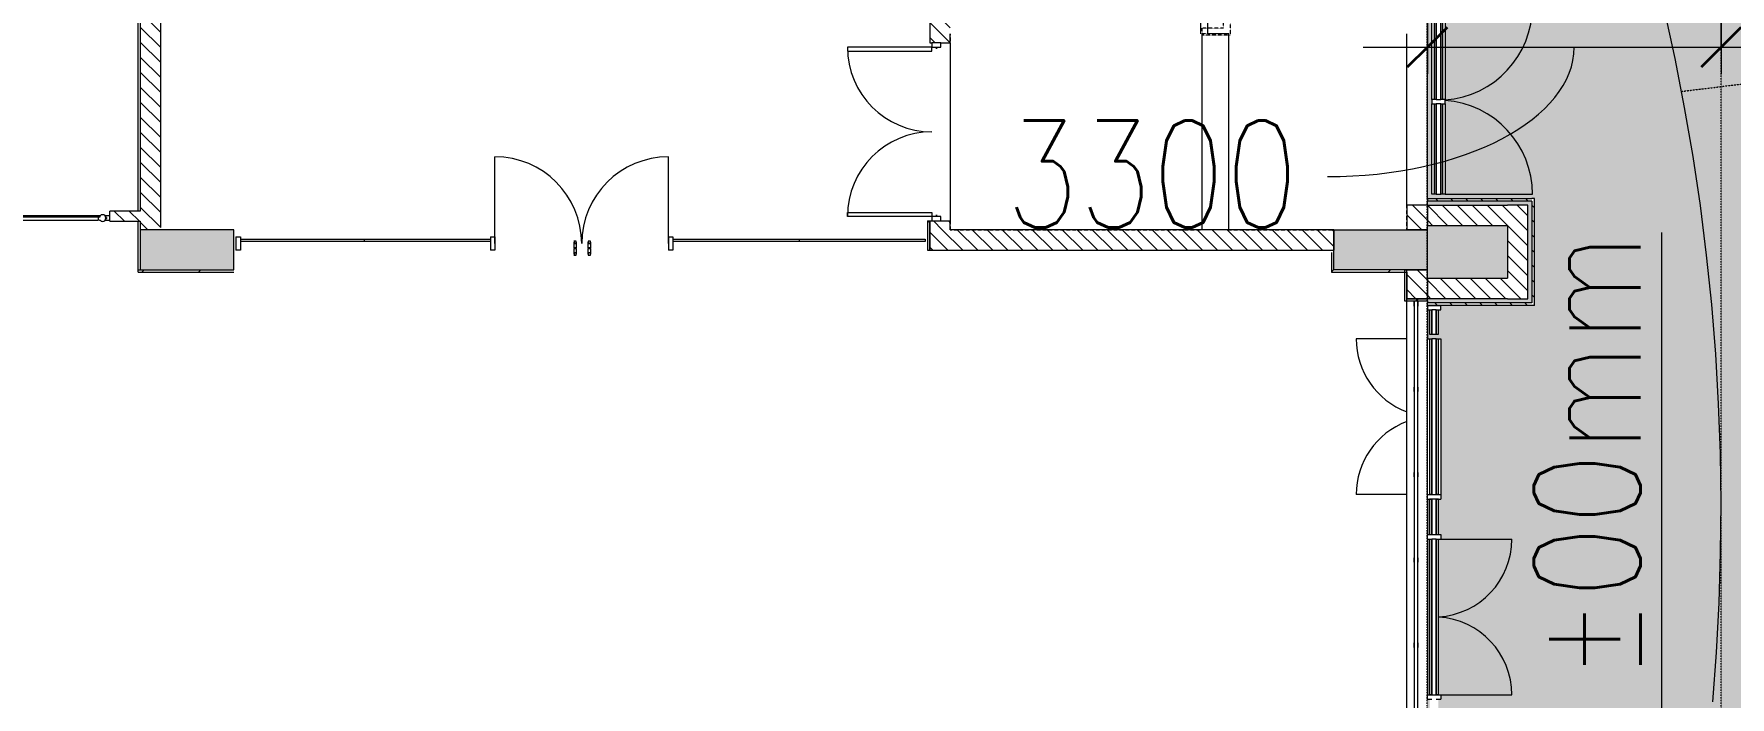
# Model space of a CAD drawing. Header units: millimetres. Extents: x -106145 to 154907, y -84585 to 152038.
# Drawn here: x 105734 to 124790, y 69080 to 76530 of the extents above; entities that cross this region are included whole.
import ezdxf

# ---------------------------------------------------------------- set-up
doc = ezdxf.new("R2010")
doc.units = ezdxf.units.MM
doc.linetypes.add('Cut Out Line _2_', pattern=[2, 1, -1])
doc.linetypes.add('Overhead', pattern=[3.96875, 2.38125, -1.5875])
for name, color, linetype, lineweight in [('A-ANNO-DIMS', 211, 'Continuous', 9), ('A-ANNO-DIMS-300', 211, 'Continuous', 9), ('A-DETL', 90, 'Continuous', 5), ('A-DOOR', 31, 'Continuous', 5), ('A-DOOR-FRAM', 31, 'Continuous', 9), ('A-FLOR', 192, 'Continuous', 5), ('A-FLOR-HRAL', 11, 'Continuous', 5), ('A-FLOR-PATT', 8, 'Continuous', 5), ('A-GLAZ-CURT', 52, 'Continuous', 5), ('A-GLAZ-CWMG', 51, 'Continuous', 5), ('A-WALL', 113, 'Continuous', 5), ('A-WALL-PATT', 111, 'Continuous', 5), ('G-ANNO-TEXT', 231, 'Continuous', 9), ('S-COLS', 52, 'Continuous', 5), ('S-STRS', 31, 'Continuous', 5), ('S-STRS-MBND', 31, 'Overhead', 5)]:
    doc.layers.add(name, color=color, linetype=linetype, lineweight=lineweight)
doc.styles.add('RomanS', font='romans__.ttf', dxfattribs={"width": 0.8, "height": 1200})
doc.styles.add('RomanS_B', font='', dxfattribs={"width": 0.8, "height": 1200})
doc.styles.get('RomanS_B').set_extended_font_data('RomanS', bold=True)
doc.dimstyles.new('Diagonal_-_4_mm_RomanS_1', dxfattribs={"dimscale": 304.8, "dimtxt": 1219.023462, "dimasz": 1.476378, "dimexe": 0.984252, "dimexo": 0.0625, "dimgap": 0.19685, "dimtad": 1, "dimdec": 0, "dimzin": 0, "dimdsep": 46, "dimtxsty": 'RomanS', "dimblk1": 'OBLIQUE', "dimblk2": 'OBLIQUE', "dimsah": 1, "dimcen": 0.09, "dimdle": 2.362205, "dimazin": 0, "dimtfac": 1, "dimtdec": 4, "dimtix": 1, "dimtmove": 1, "dimatfit": 3, "dimfxl": 2.362205, "dimfxlon": 1, "dimtvp": 1, "dimtolj": 1, "dimtzin": 0, "dimarcsym": 2})
pattern_1 = [(315, (0, 0), (84.19025, 84.19025), [])]
pattern_2 = [(315, (0, 0), (84.18955, 84.18955), [])]
pattern_3 = [(45, (0, 0), (-318.198, 318.198), [])]

# ---------------------------------------------------------------- blocks, each defined once
blk = doc.blocks.new('M_Concrete-Rectangular-Column - 1050 x 450-11797062-Site Plan')
at = {"layer": 'S-COLS'}
blk.add_hatch(color=256, dxfattribs=at).paths.add_polyline_path([(-525, -225), (525, -225), (524, 225), (-525, 225)], flags=0)
at = {"layer": 'S-COLS', "color": 41}
for p, q in [((525, 225), (-525, 225)), ((-525, 225), (-525, -225)), ((525, -225), (525, 225)), ((-525, -225), (525, -225))]:
    blk.add_line(p, q, dxfattribs=at)
blk = doc.blocks.new('M_Door-Passage-Double-Flush - BFWD1 2_0-15013245-Site Plan')
at = {"layer": 'A-DOOR', "color": 121, "lineweight": 9}
for p, q in [((-950, 96.35), (-950, 1046.35)), ((-950, 1046.35), (-905, 1046.35)), ((-905, 1046.35), (-905, 96.35)), ((950, 1046.35), (905, 1046.35)), ((905, 1046.35), (905, 96.35)), ((950, 96.35), (950, 1046.35)), ((-905, 96.35), (-950, 96.35)), ((905, 96.35), (950, 96.35))]:
    blk.add_line(p, q, dxfattribs=at)
at = {"layer": 'A-DOOR', "color": 41}
for centre, start, end in [((-950, 96.35), 0, 90), ((950, 96.35), 90, 180)]:
    blk.add_arc(centre, 950, start, end, dxfattribs=at)
at = {"layer": 'A-DOOR-FRAM', "color": 121}
for p, q in [((-950, 96.35), (-1000, 96.35)), ((-1000, 96.35), (-1000, -3.65)), ((-950, 46.5875), (-950, 96.35)), ((-934.125, 46.5875), (-950, 46.5875)), ((-950, -3.65), (-950, 45.5625)), ((-950, 45.5625), (-934.125, 45.5625)), ((-934.125, 45.5625), (-934.125, 46.5875)), ((950, 46.5875), (934.125, 46.5875)), ((934.125, 46.5875), (934.125, 45.5625)), ((934.125, 45.5625), (950, 45.5625)), ((950, 96.35), (950, 46.5875)), ((1000, 96.35), (950, 96.35)), ((950, 45.5625), (950, -3.65)), ((1000, -3.65), (1000, 96.35)), ((-1000, -3.65), (-950, -3.65)), ((950, -3.65), (1000, -3.65))]:
    blk.add_line(p, q, dxfattribs=at)
blk = doc.blocks.new('System Panel - Glazed-13179225-Site Plan')
at = {"layer": 'A-GLAZ-CURT', "color": 121, "lineweight": 9}
for p, q in [((-709, -24), (709, -24)), ((-709, -50), (-709, -24)), ((709, -50), (-709, -50)), ((709, -50), (709, -24))]:
    blk.add_line(p, q, dxfattribs=at)
blk = doc.blocks.new('System Panel - Glazed-13179209-Site Plan')
at = {"layer": 'A-GLAZ-CURT', "color": 121, "lineweight": 9}
for p, q in [((-696.25, -24.5), (696.25, -24.5)), ((-696.25, -49.5), (-696.25, -24.5)), ((696.25, -49.5), (-696.25, -49.5)), ((696.25, -49.5), (696.25, -24.5))]:
    blk.add_line(p, q, dxfattribs=at)
blk = doc.blocks.new('System Panel - Glazed-13179221-Site Plan')
at = {"layer": 'A-GLAZ-CURT', "color": 121, "lineweight": 9}
for p, q in [((-708.75, -24.5), (708.75, -24.5)), ((-708.75, -49.5), (-708.75, -24.5)), ((708.75, -49.5), (-708.75, -49.5)), ((708.75, -49.5), (708.75, -24.5))]:
    blk.add_line(p, q, dxfattribs=at)
blk = doc.blocks.new('M_Curtain Wall Dbl Glass - LOBBY FIRE GLASS DOOR-15013692-Site Plan')
at = {"layer": 'A-DOOR', "color": 121, "lineweight": 9}
for p, q in [((-975, 0), (-975, -975)), ((975, 0), (975, -975))]:
    blk.add_line(p, q, dxfattribs=at)
at = {"layer": 'A-DOOR', "color": 41}
for centre, start, end in [((-975, 0), 270, 360), ((975, 0), 180, 270)]:
    blk.add_arc(centre, 975, start, end, dxfattribs=at)
blk = doc.blocks.new('M_Curtain Wall Dbl Glass - M_Curtain Wall Dbl Glass-15491093-Site Plan')
at = {"layer": 'A-DOOR', "color": 133, "lineweight": 9}
for p, q in [((-1056, 75), (-1056, 1056)), ((1056, 75), (1056, 1056))]:
    blk.add_line(p, q, dxfattribs=at)
at = {"layer": 'A-DOOR', "color": 253}
for centre, start, end in [((-1056, 0), 4.1035, 90), ((1056, 0), 90, 175.8965)]:
    blk.add_arc(centre, 1056, start, end, dxfattribs=at)
blk = doc.blocks.new('Steelcase V_I_A_ - Panel - Solid - Solid Panel-15490900-Site Plan')
at = {"layer": 'A-GLAZ-CURT', "color": 253}
for p, q in [((524, 26), (-524, 26)), ((-524, 26), (-524, -26)), ((521, 50), (-521, 50)), ((-521, 50), (-521, 26)), ((-521, 26), (521, 26)), ((521, 26), (521, 50)), ((524, -26), (524, 26)), ((-524, -26), (524, -26)), ((-521, -26), (-521, -50)), ((521, -26), (-521, -26)), ((-521, -50), (521, -50)), ((521, -50), (521, -26))]:
    blk.add_line(p, q, dxfattribs=at)
blk = doc.blocks.new('Rectangular Mullion - 50 x 150mm-15490895-Site Plan')
at = {"layer": 'A-GLAZ-CWMG', "color": 253}
for p, q in [((121439, 75795), (121439, 76842)), ((121589, 76842), (121589, 75795))]:
    blk.add_line(p, q, dxfattribs=at)
blk = doc.blocks.new('Rectangular Mullion - 50 x 150mm-V7-Site Plan')
at = {"layer": 'A-GLAZ-CWMG', "color": 61, "lineweight": 18}
blk.add_line((0, 75), (-50, 75), dxfattribs=at)
at = {"layer": 'A-GLAZ-CWMG', "color": 53, "lineweight": 18}
for p, q in [((-50, 75), (-50, 26)), ((0, 75), (0, -75)), ((-50, -26), (-50, -75)), ((-50, -75), (0, -75))]:
    blk.add_line(p, q, dxfattribs=at)
blk = doc.blocks.new('M_Curtain Wall Dbl Glass - FACADE FIRE GLASS DOOR-15491125-Site Plan')
at = {"layer": 'A-DOOR', "color": 133, "lineweight": 9}
for p, q in [((-875, 75), (-875, 875)), ((875, 75), (875, 875))]:
    blk.add_line(p, q, dxfattribs=at)
at = {"layer": 'A-DOOR', "color": 253}
for centre, start, end in [((-875, 0), 3.3017, 90), ((875, 0), 90, 176.6983)]:
    blk.add_arc(centre, 875, start, end, dxfattribs=at)
blk = doc.blocks.new('M_Curtain Wall Dbl Glass - FACADE FIRE GLASS DOOR-15013491-Site Plan')
at = {"layer": 'A-DOOR', "color": 121, "lineweight": 9}
for p, q in [((-875, -305), (-875, -875)), ((875, -305), (875, -875))]:
    blk.add_line(p, q, dxfattribs=at)
at = {"layer": 'A-DOOR', "color": 41}
for centre, start, end in [((-875, 0), 270, 339.4752), ((875, 0), 200.5248, 270)]:
    blk.add_arc(centre, 875, start, end, dxfattribs=at)
blk = doc.blocks.new('Rectangular Mullion - 50 x 150mm-13179208-Site Plan')
at = {"layer": 'A-GLAZ-CWMG', "color": 61, "lineweight": 18}
for p, q in [((25, 75), (-25, 75)), ((-25, 75), (-25, -75)), ((25, 75), (25, -75)), ((-25, -75), (25, -75))]:
    blk.add_line(p, q, dxfattribs=at)
blk = doc.blocks.new('Rectangular Mullion - 50 x 150mm-13179211-Site Plan')
at = {"layer": 'A-GLAZ-CWMG', "color": 61, "lineweight": 18}
for p, q in [((0, 75), (-50, 75)), ((-50, 75), (-50, -75)), ((0, 75), (0, -75)), ((-50, -75), (0, -75))]:
    blk.add_line(p, q, dxfattribs=at)
blk = doc.blocks.new('Top Rail Type - Top Rail_Internal_-V35-Site Plan')
at = {"layer": 'A-FLOR-HRAL', "color": 41, "linetype": 'Overhead'}
for p, q in [((118845, 79843), (119172, 79843)), ((118845, 79090), (118845, 79843)), ((119172, 79843), (119172, 76517)), ((118923, 79766), (119095, 79766)), ((118923, 79096), (118923, 79766)), ((119095, 79766), (119095, 76594)), ((118859, 76517), (118859, 76594)), ((119095, 76594), (118859, 76594)), ((119172, 76517), (118859, 76517))]:
    blk.add_line(p, q, dxfattribs=at)
at = {"layer": 'A-FLOR-HRAL', "color": 41}
for p, q in [((118859, 79096), (118845, 79090)), ((118845, 76530), (118845, 79090)), ((118923, 79096), (118859, 79096)), ((118923, 76530), (118923, 79096))]:
    blk.add_line(p, q, dxfattribs=at)
blk = doc.blocks.new('GLASS BUMP6 - GLASS BUMP-13435331-Site Plan')
at = {"layer": 'A-FLOR-HRAL', "color": 41}
for p, q in [((121237, 73526), (121237, 73476)), ((121242, 73526), (121237, 73526)), ((121237, 73521), (121237, 73471)), ((121242, 73521), (121237, 73521)), ((121237, 73476), (121242, 73476)), ((121237, 73471), (121242, 73471)), ((121242, 73530), (121242, 68655)), ((121282, 68655), (121282, 73530)), ((121287, 73526), (121282, 73526)), ((121287, 73521), (121282, 73521)), ((121282, 73476), (121287, 73476)), ((121282, 73471), (121287, 73471)), ((121287, 73476), (121287, 73526)), ((121287, 73471), (121287, 73521)), ((121237, 72563), (121237, 72513)), ((121242, 72563), (121237, 72563)), ((121237, 72513), (121242, 72513)), ((121287, 72563), (121282, 72563)), ((121282, 72513), (121287, 72513)), ((121287, 72513), (121287, 72563)), ((121237, 71604), (121237, 71554)), ((121242, 71604), (121237, 71604)), ((121237, 71554), (121242, 71554)), ((121287, 71604), (121282, 71604)), ((121282, 71554), (121287, 71554)), ((121287, 71554), (121287, 71604)), ((121237, 70646), (121237, 70596)), ((121242, 70646), (121237, 70646)), ((121237, 70596), (121242, 70596)), ((121287, 70646), (121282, 70646)), ((121282, 70596), (121287, 70596)), ((121287, 70596), (121287, 70646)), ((121237, 69688), (121237, 69638)), ((121242, 69688), (121237, 69688)), ((121237, 69638), (121242, 69638)), ((121287, 69688), (121282, 69688)), ((121282, 69638), (121287, 69638)), ((121287, 69638), (121287, 69688)), ((121237, 68730), (121237, 68680)), ((121242, 68730), (121237, 68730)), ((121237, 68680), (121242, 68680)), ((121287, 68730), (121282, 68730)), ((121282, 68680), (121287, 68680)), ((121287, 68680), (121287, 68730))]:
    blk.add_line(p, q, dxfattribs=at)
blk = doc.blocks.new('Steelcase V_I_A_ - Panel - Solid - Solid Panel-13514175-Site Plan')
at = {"layer": 'A-GLAZ-CURT', "color": 253}
for p, q in [((137, 26), (-137, 26)), ((-137, 26), (-137, -26)), ((135, 50), (-135, 50)), ((-135, 50), (-135, 26)), ((-135, 26), (135, 26)), ((135, 26), (135, 50)), ((137, -26), (137, 26)), ((-137, -26), (137, -26)), ((-135, -26), (-135, -50)), ((135, -26), (-135, -26)), ((-135, -50), (135, -50)), ((135, -50), (135, -26))]:
    blk.add_line(p, q, dxfattribs=at)
blk = doc.blocks.new('Steelcase V_I_A_ - Panel - Solid - Solid Panel-5830079-Site Plan')
at = {"layer": 'A-GLAZ-CURT', "color": 253}
for p, q in [((875, 25.9977), (-875, 25.9977)), ((-875, 25.9977), (-875, -25.9961)), ((872.0028, 50.0007), (-872.0028, 50.0007)), ((-872.0028, 50.0007), (-872.0028, 25.9977)), ((-872.0028, 25.9977), (872.0028, 25.9977)), ((872.0028, 25.9977), (872.0028, 50.0007)), ((875, -25.9961), (875, 25.9977)), ((-875, -25.9961), (875, -25.9961)), ((-872.0028, -25.9961), (-872.0028, -49.9991)), ((872.0028, -25.9961), (-872.0028, -25.9961)), ((-872.0028, -49.9991), (872.0028, -49.9991)), ((872.0028, -49.9991), (872.0028, -25.9961))]:
    blk.add_line(p, q, dxfattribs=at)
blk = doc.blocks.new('Steelcase V_I_A_ - Panel - Solid - Solid Panel-13514176-Site Plan')
at = {"layer": 'A-GLAZ-CURT', "color": 253}
for p, q in [((200, 26), (-200, 26)), ((-200, 26), (-200, -26)), ((197, 50), (-197, 50)), ((-197, 50), (-197, 26)), ((-197, 26), (197, 26)), ((197, 26), (197, 50)), ((200, -26), (200, 26)), ((-200, -26), (200, -26)), ((-197, -26), (-197, -50)), ((197, -26), (-197, -26)), ((-197, -50), (197, -50)), ((197, -50), (197, -26))]:
    blk.add_line(p, q, dxfattribs=at)
blk = doc.blocks.new('Rectangular Mullion - 50 x 150mm-5830070-Site Plan')
at = {"layer": 'A-GLAZ-CWMG', "color": 253}
for p, q in [((121389, 73105), (121438, 73105)), ((121490, 73105), (121539, 73105)), ((121539, 73105), (121539, 71355))]:
    blk.add_line(p, q, dxfattribs=at)
at = {"layer": 'A-GLAZ-CWMG', "color": 41}
blk.add_line((121389, 71355), (121389, 73105), dxfattribs=at)
blk = doc.blocks.new('Rectangular Mullion - 50 x 150mm-V36-Site Plan')
at = {"layer": 'A-GLAZ-CWMG', "color": 61, "lineweight": 18}
blk.add_line((25, 75), (-25, 75), dxfattribs=at)
at = {"layer": 'A-GLAZ-CWMG', "color": 53, "lineweight": 18}
for p, q in [((-25, 75), (-25, 26)), ((25, 75), (25, 26)), ((-25, -26), (-25, -75)), ((-25, -75), (25, -75)), ((25, -26), (25, -75))]:
    blk.add_line(p, q, dxfattribs=at)
blk = doc.blocks.new('Steelcase V_I_A_ - Panel - Solid - Solid Panel-13804753-Site Plan')
at = {"layer": 'A-GLAZ-CURT', "color": 253}
for p, q in [((507.5, 25.9977), (-507.5, 25.9977)), ((-507.5, 25.9977), (-507.5, -25.9961)), ((504.5028, 50.0007), (-504.5028, 50.0007)), ((-504.5028, 50.0007), (-504.5028, 25.9977)), ((-504.5028, 25.9977), (504.5028, 25.9977)), ((504.5028, 25.9977), (504.5028, 50.0007)), ((507.5, -25.9961), (507.5, 25.9977)), ((-507.5, -25.9961), (507.5, -25.9961)), ((-504.5028, -25.9961), (-504.5028, -49.9991)), ((504.5028, -25.9961), (-504.5028, -25.9961)), ((-504.5028, -49.9991), (504.5028, -49.9991)), ((504.5028, -49.9991), (504.5028, -25.9961))]:
    blk.add_line(p, q, dxfattribs=at)
blk = doc.blocks.new('Rectangular Mullion - 50 x 150mm-V45-Site Plan')
at = {"layer": 'A-GLAZ-CWMG', "color": 253}
for p, q in [((121439, 74730), (121439, 75745)), ((121589, 75745), (121589, 74730)), ((121488, 74730), (121439, 74730)), ((121589, 74730), (121540, 74730))]:
    blk.add_line(p, q, dxfattribs=at)
blk = doc.blocks.new('Rectangular Mullion - 50 x 150mm-5433576-Site Plan')
at = {"layer": 'A-GLAZ-CWMG', "color": 53, "lineweight": 18}
for p, q in [((-25, 75), (25, 75)), ((-25, 26), (-25, 75)), ((25, 75), (25, 26)), ((-25, -75), (-25, -26)), ((25, -75), (-25, -75)), ((25, -26), (25, -75))]:
    blk.add_line(p, q, dxfattribs=at)
blk = doc.blocks.new('ASSA ABLOY Swing Door Double Door - Wall Mounted - Midrail 70mm-15599228-Site Plan')
at = {"layer": 'A-DOOR', "color": 41}
for p, q in [((-1200, 3), (-1200, -45)), ((-1152, 3), (-1200, 3)), ((-1067, 3), (-1088, 3)), ((-85, 3), (-1069, 3)), ((-1067, -2), (-1067, 3)), ((-87, 3), (-87, -2)), ((-2, 3), (-87, 3)), ((-2, -5), (-2, 3)), ((2, 3), (2, -5)), ((87, 3), (2, 3)), ((87, -1), (87, 3)), ((1067, 3), (87, 3)), ((1067, 3), (1067, -1)), ((1088, 3), (1067, 3)), ((1200, 3), (1152, 3)), ((1200, -45), (1200, 3)), ((-1200, -45), (-1152, -45)), ((-1160, -13), (-1158, -13)), ((-1160, -28), (-1160, -14)), ((-1158, -28), (-1160, -28)), ((-1089, -2), (-1089, -9)), ((-65, -2), (-1089, -2)), ((-1089, -9), (-65, -9)), ((-1088, -45), (-1082, -45)), ((-1067, -30), (-1067, -9)), ((-1067, -30), (-1067, -45)), ((-1067, -45), (-87, -45)), ((-87, -9), (-87, -32)), ((-87, -45), (-87, -32)), ((-72, -45), (-2, -45)), ((-65, -9), (-65, -2)), ((-7, -36), (-7, -6)), ((-6, -5), (-2, -5)), ((-2, -37), (-6, -37)), ((-2, -45), (-2, -37)), ((2, -5), (6, -5)), ((2, -37), (2, -45)), ((6, -37), (3, -37)), ((3, -45), (72, -45)), ((7, -6), (7, -36)), ((65, -1), (65, -9)), ((1090, -1), (65, -1)), ((65, -9), (1090, -9)), ((87, -32), (87, -9)), ((87, -32), (87, -45)), ((87, -45), (1067, -45)), ((1067, -9), (1067, -45)), ((1082, -45), (1089, -45)), ((1090, -9), (1090, -1)), ((1152, -45), (1200, -45)), ((1158, -13), (1160, -13)), ((1160, -29), (1158, -29)), ((1160, -14), (1160, -28))]:
    blk.add_line(p, q, dxfattribs=at)
for centre, radius, start, end in [((-1121, -21), 37.4, 144.2593, 167.3346), ((-1117, -21), 37.4, 90, 270), ((-1152, 2), 1.32, 324.2593, 90), ((-1117, -21), 37.4, 39.8286, 90), ((-2, 3), 0.5, 360, 90), ((2, 3), 0.5, 90, 180), ((1117, -21), 37.4, 90, 140.1714), ((1117, -21), 37.4, 270, 90), ((1152, 2), 1.32, 90, 215.7407), ((1121, -21), 37.4, 12.6654, 35.7407), ((-1160, -14), 0.499, 90, 180), ((-1160, -28), 0.517, 180, 270), ((-1158, -12), 1.03, 270, 347.3346), ((-1158, -29), 1.03, 12.9787, 90), ((-1121, -21), 37.4, 192.9787, 215.8233), ((-1152, -44), 1.42, 270, 35.8233), ((-1117, -21), 37.4, 270, 319.7596), ((-1082, -30), 15.3, 271.446, 328.2937), ((-1083, -30), 15.5, 328.4576, 358.6449), ((-72, -30), 15, 188.7869, 269.071), ((-6, -6), 0.5, 90, 180), ((-6, -36), 0.5, 180, 270), ((-2, -5), 0.5, 270, 0), ((-2, -37), 0.5, 360, 90), ((-2, -45), 0.5, 270, 0), ((2, -5), 0.5, 180, 270), ((3, -37), 0.5, 90, 180), ((3, -45), 0.5, 180, 270), ((6, -6), 0.5, 360, 90), ((6, -36), 0.5, 270, 360), ((72, -30), 15, 270.929, 351.2131), ((1083, -30), 15.5, 181.3551, 211.5424), ((1083, -30), 15.3, 211.7063, 268.554), ((1117, -21), 37.4, 220.2404, 270), ((1121, -21), 37.4, 324.1767, 347.0213), ((1152, -44), 1.42, 144.1767, 270), ((1158, -12), 1.03, 192.6654, 270), ((1158, -30), 1.03, 90, 167.0213), ((1160, -14), 0.499, 0, 90), ((1160, -28), 0.517, 270, 360)]:
    blk.add_arc(centre, radius, start, end, dxfattribs=at)
blk = doc.blocks.new('HAFELE Door Hardware Pull Handle FUJI STST MATT25MM - PULL HDL STST MATT25X450X600MM_903_00_932-15644961-Site Plan')
at = {"layer": 'A-DOOR', "color": 41}
for p, q in [((-16, 68), (-16, 5)), ((-12, 68), (-16, 68)), ((-16, 68), (-16, 68)), ((-16, 68), (-16, 5)), ((-16, 68), (-16, 68)), ((-16, 68), (-16, 68)), ((-16, 5), (-15, 5)), ((16, 5), (-16, 5)), ((-16, 5), (-15, 5)), ((-15, 5), (-16, 5)), ((-14, 68), (-12, 68)), ((-12, 68), (-14, 68)), ((-14, 68), (-12, 68)), ((-12, 77), (-12, 54)), ((-12, 68), (-12, 53)), ((-12, 53), (-12, 68)), ((-12, 68), (-12, 53)), ((-12, 53), (-12, 68)), ((11, 78), (-12, 78)), ((-12, 53), (11, 53)), ((0, 53), (-4, 53)), ((12, 53), (0, 53)), ((12, 54), (12, 77)), ((16, 68), (12, 68)), ((12, 68), (14, 68)), ((14, 68), (12, 68)), ((12, 68), (14, 68)), ((15, 5), (16, 5)), ((15, 5), (16, 5)), ((16, 5), (15, 5)), ((16, 5), (16, 68)), ((16, 68), (16, 68)), ((16, 5), (16, 68)), ((16, 68), (16, 68)), ((16, 68), (16, 68)), ((-16, -5), (-16, -68)), ((-16, -5), (16, -5)), ((-15, -5), (-16, -5)), ((-16, -5), (-16, -68)), ((-16, -5), (-15, -5)), ((-15, -5), (-16, -5)), ((-16, -68), (-16, -68)), ((-16, -68), (-12, -68)), ((-16, -68), (-16, -68)), ((-16, -68), (-16, -68)), ((-12, -68), (-14, -68)), ((-12, -68), (-14, -68)), ((-14, -68), (-12, -68)), ((-12, -53), (-12, -68)), ((-12, -68), (-12, -53)), ((-12, -53), (-12, -68)), ((-12, -68), (-12, -53)), ((11, -53), (-12, -53)), ((-12, -54), (-12, -77)), ((-12, -78), (11, -78)), ((12, -77), (12, -54)), ((12, -68), (12, -53)), ((12, -53), (12, -68)), ((12, -68), (12, -53)), ((12, -53), (12, -68)), ((14, -68), (12, -68)), ((12, -68), (16, -68)), ((14, -68), (12, -68)), ((12, -68), (14, -68)), ((16, -5), (15, -5)), ((15, -5), (16, -5)), ((16, -5), (15, -5)), ((16, -68), (16, -5)), ((16, -68), (16, -5)), ((16, -68), (16, -68)), ((16, -68), (16, -68)), ((16, -68), (16, -68))]:
    blk.add_line(p, q, dxfattribs=at)
for centre, start, end in [((-12, 77), 90, 180), ((-12, 54), 180, 270), ((11, 77), 360, 90), ((11, 54), 270, 360), ((-12, -77), 180, 270), ((-12, -54), 90, 180), ((11, -54), 360, 90), ((11, -77), 270, 0)]:
    blk.add_arc(centre, 1, start, end, dxfattribs=at)
blk = doc.blocks.new('MM-HOSPITAL BLOCK-C_2022_05_03_CENTRAL_rvt-1-Site Plan')
at = {"layer": 'A-WALL-PATT'}
h = blk.add_hatch(dxfattribs=at)
h.set_pattern_fill('FP_12', color=90, style=0, pattern_type=2)
h.set_pattern_definition(pattern_2)
h.paths.add_polyline_path([(122289, 16605), (122519, 16605), (122519, 18390), (122289, 18390), (122289, 16835)], flags=0)
h.paths.add_polyline_path([(122289, 23840), (122519, 23840), (122519, 24890), (122289, 24890), (122289, 24070)], flags=0)
h.paths.add_polyline_path([(122289, 30340), (122519, 30340), (122519, 31553), (122289, 31553), (122289, 30570)], flags=0)
h.paths.add_polyline_path([(122519, 32603), (122519, 33815), (122289, 33815), (122289, 32603)], flags=0)
h.paths.add_polyline_path([(122519, 38130), (122519, 39180), (122289, 39180), (122289, 38130)], flags=0)
h.paths.add_polyline_path([(122289, 44630), (122519, 44630), (122519, 45680), (122289, 45680), (122289, 44860)], flags=0)
h.paths.add_polyline_path([(122519, 51130), (122519, 52180), (122289, 52180), (122289, 51130)], flags=0)
h.paths.add_polyline_path([(122289, 57475), (122519, 57475), (122519, 60950), (122289, 60950), (122289, 57705)], flags=0)
h.paths.add_polyline_path([(122289, 67580), (122519, 67580), (122519, 68630), (122289, 68630), (122289, 67810)], flags=0)
h.paths.add_polyline_path([(122519, 73555), (122519, 74605), (122289, 74605), (122289, 73555)], flags=0)
h.paths.add_polyline_path([(122519, 81555), (122519, 82485), (122289, 82485), (122289, 81555)], flags=0)
h.paths.add_polyline_path([(122519, 83535), (122519, 85030), (122289, 85030), (122289, 83535)], flags=0)
h.paths.add_polyline_path([(122519, 91210), (122519, 91911), (122289, 91911), (122289, 91210)], flags=0)
h.paths.add_polyline_path([(122289, 92961), (122519, 92961), (122519, 98425), (122289, 98425), (122289, 93034)], flags=0)
h.paths.add_polyline_path([(122519, 101650), (122519, 102700), (122289, 102700), (122289, 101650)], flags=0)
h.paths.add_polyline_path([(122519, 108150), (122519, 109200), (122289, 109200), (122289, 108150)], flags=0)
h.paths.add_polyline_path([(122289, 114650), (122519, 114650), (122519, 115885), (122289, 115885), (122289, 114880)], flags=0)
h.paths.add_polyline_path([(122519, 116935), (122519, 118170), (122289, 118170), (122289, 116935)], flags=0)
h.paths.add_polyline_path([(122289, 121150), (122519, 121150), (122519, 122200), (122289, 122200), (122289, 121380)], flags=0)
h.paths.add_polyline_path([(122289, 129080), (122519, 129080), (122519, 130865), (122289, 130865), (122289, 129310)], flags=0)
h = blk.add_hatch(dxfattribs=at)
h.set_pattern_fill('FP_10', color=90, style=0, pattern_type=2)
h.set_pattern_definition(pattern_1)
h.paths.add_polyline_path([(107159, 74330), (107159, 82030), (106929, 82030), (106929, 74330)], flags=0)
h = blk.add_hatch(dxfattribs=at)
h.set_pattern_fill('FP_10', color=90, style=0, pattern_type=2)
h.set_pattern_definition(pattern_1)
h.paths.add_polyline_path([(115799, 74330), (116029, 74330), (116029, 74430), (115799, 74430)], flags=0)
h.paths.add_polyline_path([(115824, 76430), (116029, 76430), (116029, 82030), (115799, 82030), (115799, 76430)], flags=0)
h = blk.add_hatch(dxfattribs=at)
h.set_pattern_fill('FP_10', color=90, style=0, pattern_type=2)
h.set_pattern_definition(pattern_1)
h.paths.add_polyline_path([(106929, 74425), (106929, 74540), (106589, 74540), (106589, 74425)], flags=0)
h = blk.add_hatch(dxfattribs=at)
h.set_pattern_fill('FP_10', color=90, style=0, pattern_type=2)
h.set_pattern_definition(pattern_1)
h.paths.add_polyline_path([(121159, 74330), (121389, 74330), (121389, 74605), (121159, 74605), (121159, 74375)], flags=0)
h = blk.add_hatch(dxfattribs=at)
h.set_pattern_fill('FP_12', color=41, style=0, pattern_type=2)
h.set_pattern_definition(pattern_2)
h.paths.add_polyline_path([(121389, 74650), (122564, 74650), (122564, 74680), (121389, 74680)], flags=0)
h = blk.add_hatch(dxfattribs=at)
h.set_pattern_fill('FP_12', color=90, style=0, pattern_type=2)
h.set_pattern_definition(pattern_2)
h.paths.add_polyline_path([(121389, 74375), (122289, 74375), (122289, 74605), (121389, 74605), (121389, 74595)], flags=0)
h = blk.add_hatch(dxfattribs=at)
h.set_pattern_fill('FP_12', color=41, style=0, pattern_type=2)
h.set_pattern_definition(pattern_2)
h.paths.add_polyline_path([(122564, 73510), (122594, 73510), (122594, 74680), (122564, 74680), (122564, 74595)], flags=0)
h = blk.add_hatch(dxfattribs=at)
h.set_pattern_fill('FP_14', color=253, style=0, pattern_type=2)
h.set_pattern_definition(pattern_3)
h.paths.add_polyline_path([(115799, 74100), (115799, 74430), (115774, 74430), (115774, 74100)], flags=0)
h = blk.add_hatch(dxfattribs=at)
h.set_pattern_fill('FP_10', color=90, style=0, pattern_type=2)
h.set_pattern_definition(pattern_1)
h.paths.add_polyline_path([(120339, 74100), (120339, 74330), (115799, 74330), (115799, 74100), (116379, 74100)], flags=0)
h = blk.add_hatch(dxfattribs=at)
h.set_pattern_fill('FP_14', color=253, style=0, pattern_type=2)
h.set_pattern_definition(pattern_3)
h.paths.add_polyline_path([(120339, 73855), (120339, 74075), (120314, 74075), (120314, 73855)], flags=0)
h = blk.add_hatch(dxfattribs=at)
h.set_pattern_fill('FP_14', color=253, style=0, pattern_type=2)
h.set_pattern_definition(pattern_3)
h.paths.add_polyline_path([(107979, 73855), (107977, 73880), (106904, 73880), (106904, 73855), (107977, 73855)], flags=0)
h = blk.add_hatch(dxfattribs=at)
h.set_pattern_fill('FP_14', color=253, style=0, pattern_type=2)
h.set_pattern_definition(pattern_3)
h.paths.add_polyline_path([(120339, 73855), (121159, 73855), (121159, 73880), (120339, 73880)], flags=0)
h = blk.add_hatch(dxfattribs=at)
h.set_pattern_fill('FP_10', color=90, style=0, pattern_type=2)
h.set_pattern_definition(pattern_1)
h.paths.add_polyline_path([(121389, 73555), (121389, 73880), (121159, 73880), (121159, 73555)], flags=0)
h = blk.add_hatch(dxfattribs=at)
h.set_pattern_fill('FP_12', color=90, style=0, pattern_type=2)
h.set_pattern_definition(pattern_2)
h.paths.add_polyline_path([(121389, 73555), (122289, 73555), (122289, 73785), (121389, 73785), (121389, 73673)], flags=0)
h = blk.add_hatch(dxfattribs=at)
h.set_pattern_fill('FP_14', color=253, style=0, pattern_type=2)
h.set_pattern_definition(pattern_3)
h.paths.add_polyline_path([(121389, 73530), (121389, 73555), (121159, 73555), (121159, 73530)], flags=0)
h = blk.add_hatch(dxfattribs=at)
h.set_pattern_fill('FP_12', color=41, style=0, pattern_type=2)
h.set_pattern_definition(pattern_2)
h.paths.add_polyline_path([(122594, 73480), (122594, 73510), (121389, 73510), (121389, 73480), (121630, 73480)], flags=0)
at = {"layer": 'S-COLS'}
blk.add_hatch(color=256, dxfattribs=at).paths.add_polyline_path([(120339, 73880), (121389, 73880), (121389, 74330), (120339, 74330)], flags=0)
at = {"layer": 'A-WALL', "color": 41}
for p, q in [((106904, 74540), (106904, 82710)), ((106904, 73880), (106904, 74425)), ((121134, 73880), (121134, 73530)), ((121134, 73880), (121159, 73880)), ((121159, 73855), (121159, 73880)), ((121159, 73555), (121159, 73880)), ((121134, 73530), (121159, 73530)), ((121159, 68655), (121159, 73530)), ((121389, 73530), (121389, 73510)), ((121389, 73430), (121389, 73105)), ((121389, 71305), (121389, 70907)), ((121389, 70855), (121389, 69105))]:
    blk.add_line(p, q, dxfattribs=at)
at = {"layer": 'A-WALL', "color": 61, "lineweight": 18}
for p, q in [((106929, 82030), (106929, 74540)), ((107159, 74355), (107159, 78775)), ((115799, 78800), (115799, 76430)), ((115799, 76430), (115824, 76430)), ((115924, 76430), (116029, 76430)), ((116029, 76430), (116029, 76530)), ((106929, 74540), (106589, 74540)), ((106589, 74425), (106589, 74540)), ((121159, 74605), (121159, 74330)), ((121389, 74605), (121159, 74605)), ((121389, 74680), (121389, 74650)), ((121389, 74605), (121389, 74375)), ((106589, 74425), (106929, 74425)), ((106929, 74425), (106929, 74330)), ((115774, 74430), (115774, 74100)), ((115774, 74430), (115799, 74430)), ((115799, 74430), (115799, 74330)), ((115799, 74430), (115824, 74430)), ((115799, 74100), (115799, 74430)), ((115799, 74330), (115799, 74100)), ((115924, 74430), (116029, 74430)), ((116029, 74330), (116029, 74430)), ((120339, 74330), (116029, 74330)), ((120339, 74330), (120339, 74100)), ((121389, 74330), (121159, 74330)), ((121389, 74330), (121389, 74375)), ((115774, 74100), (115799, 74100)), ((115799, 74100), (120339, 74100)), ((120314, 74075), (120314, 73855)), ((120339, 73880), (120339, 74075)), ((106904, 73880), (106929, 73880)), ((106904, 73855), (106904, 73880)), ((106904, 73855), (107979, 73855)), ((120314, 73855), (120339, 73855)), ((121159, 73880), (120339, 73880)), ((120339, 73855), (121159, 73855)), ((121159, 73880), (121389, 73880)), ((121159, 73855), (121159, 73555)), ((121389, 73785), (121389, 73880)), ((121389, 73785), (121389, 73555)), ((121159, 73555), (121389, 73555)), ((121389, 73555), (121159, 73555)), ((121159, 73530), (121159, 73555)), ((121389, 73530), (121389, 73555)), ((121159, 73530), (121389, 73530)), ((121389, 73480), (121389, 73510))]:
    blk.add_line(p, q, dxfattribs=at)
at = {"layer": 'A-WALL', "color": 53, "lineweight": 18}
for p, q in [((121389, 74680), (122564, 74680)), ((122564, 74650), (121389, 74650)), ((121389, 74605), (122289, 74605)), ((122519, 74605), (122289, 74605)), ((122519, 73555), (122519, 74605)), ((122594, 74680), (122564, 74680)), ((122564, 74650), (122564, 73510)), ((122594, 73510), (122594, 74680)), ((122289, 74375), (121389, 74375)), ((122289, 74375), (122289, 73785)), ((121389, 73785), (122289, 73785)), ((122289, 73555), (121389, 73555)), ((122289, 73555), (122519, 73555)), ((122564, 73510), (121389, 73510)), ((122594, 73480), (121389, 73480)), ((122594, 73480), (122594, 73510))]:
    blk.add_line(p, q, dxfattribs=at)
at = {"layer": 'S-COLS', "color": 41}
for p, q in [((120339, 73880), (120339, 74330)), ((120339, 74330), (121389, 74330)), ((121389, 73880), (121389, 74330)), ((121389, 73880), (120339, 73880))]:
    blk.add_line(p, q, dxfattribs=at)
at = {"layer": 'S-STRS', "color": 41}
for p, q in [((116029, 76430), (116029, 74430)), ((118859, 74330), (118859, 76530)), ((119159, 76530), (118923, 76530)), ((119159, 74330), (119159, 76530)), ((121159, 74605), (121159, 76530))]:
    blk.add_line(p, q, dxfattribs=at)
at = {"layer": 'S-STRS', "color": 41, "linetype": 'Overhead'}
for p, q in [((118859, 74330), (118859, 76530)), ((119159, 74330), (119159, 76530))]:
    blk.add_line(p, q, dxfattribs=at)
at = {"layer": 'S-STRS-MBND', "color": 41}
for p, q in [((116029, 76530), (116029, 74330)), ((118859, 74330), (118859, 76530)), ((119159, 76530), (118859, 76530)), ((118859, 74330), (118859, 76530)), ((119159, 74330), (119159, 76530)), ((119159, 74330), (119159, 76530)), ((121159, 74330), (121159, 76530)), ((116029, 74330), (118859, 74330)), ((119159, 74330), (118859, 74330)), ((119159, 74330), (121159, 74330))]:
    blk.add_line(p, q, dxfattribs=at)
at = {"color": 253, "lineweight": 5}
for name, p in [('Top Rail Type - Top Rail_Internal_-V35-Site Plan', (0, 0)), ('Rectangular Mullion - 50 x 150mm-15490895-Site Plan', (0, 0)), ('Rectangular Mullion - 50 x 150mm-V45-Site Plan', (0, 0)), ('ASSA ABLOY Swing Door Double Door - Wall Mounted - Midrail 70mm-15599228-Site Plan', (105389, 74483)), ('M_Concrete-Rectangular-Column - 1050 x 450-11797062-Site Plan', (107454, 74105)), ('HAFELE Door Hardware Pull Handle FUJI STST MATT25MM - PULL HDL STST MATT25X450X600MM_903_00_932-15644961-Site Plan', (111815, 74123)), ('HAFELE Door Hardware Pull Handle FUJI STST MATT25MM - PULL HDL STST MATT25X450X600MM_903_00_932-15644961-Site Plan', (111975, 74123)), ('GLASS BUMP6 - GLASS BUMP-13435331-Site Plan', (0, 0)), ('Rectangular Mullion - 50 x 150mm-5830070-Site Plan', (0, 0))]:
    blk.add_blockref(name, p, dxfattribs=at)
for name, p, rotation in [('Steelcase V_I_A_ - Panel - Solid - Solid Panel-15490900-Site Plan', (121514, 76319), 269.9999999999998), ('M_Curtain Wall Dbl Glass - M_Curtain Wall Dbl Glass-15491093-Site Plan', (121514, 75786), 269.9999999999998), ('M_Door-Passage-Double-Flush - BFWD1 2_0-15013245-Site Plan', (115920, 75430), 90), ('Steelcase V_I_A_ - Panel - Solid - Solid Panel-13804753-Site Plan', (121514, 75238), 269.9999999999998), ('M_Curtain Wall Dbl Glass - LOBBY FIRE GLASS DOOR-15013692-Site Plan', (111889, 74175), 180), ('System Panel - Glazed-13179209-Site Plan', (108750, 74175), 180), ('System Panel - Glazed-13179221-Site Plan', (110155, 74175), 180), ('System Panel - Glazed-13179221-Site Plan', (113622, 74175), 180), ('System Panel - Glazed-13179225-Site Plan', (115040, 74175), 180), ('Rectangular Mullion - 50 x 150mm-V7-Site Plan', (121464, 73480), 89.99999999999984), ('Steelcase V_I_A_ - Panel - Solid - Solid Panel-13514175-Site Plan', (121464, 73293), 269.9999999999998), ('M_Curtain Wall Dbl Glass - FACADE FIRE GLASS DOOR-15013491-Site Plan', (121464, 72230), 269.9999999999998), ('Steelcase V_I_A_ - Panel - Solid - Solid Panel-5830079-Site Plan', (121464, 72230), 269.9999999999998), ('Steelcase V_I_A_ - Panel - Solid - Solid Panel-13514176-Site Plan', (121464, 71105), 269.9999999999998), ('Steelcase V_I_A_ - Panel - Solid - Solid Panel-5830079-Site Plan', (121464, 69980), 269.9999999999998), ('M_Curtain Wall Dbl Glass - FACADE FIRE GLASS DOOR-15491125-Site Plan', (121464, 69980), 269.9999999999998)]:
    blk.add_blockref(name, p, dxfattribs=dict(at, rotation=rotation))
at = {"color": 253, "lineweight": 5, "extrusion": (0, 0, -1), "rotation": 270.0000000000002}
for name, p in [('Rectangular Mullion - 50 x 150mm-5433576-Site Plan', (-121514, 75770)), ('Rectangular Mullion - 50 x 150mm-V36-Site Plan', (-121464, 71330)), ('Rectangular Mullion - 50 x 150mm-V36-Site Plan', (-121464, 70880)), ('Rectangular Mullion - 50 x 150mm-V36-Site Plan', (-121464, 69080))]:
    blk.add_blockref(name, p, dxfattribs=at)
at = {"color": 253, "lineweight": 5, "extrusion": (0, 0, -1)}
for name, p in [('Rectangular Mullion - 50 x 150mm-13179211-Site Plan', (-108004, 74175)), ('Rectangular Mullion - 50 x 150mm-13179208-Site Plan', (-110889, 74175)), ('Rectangular Mullion - 50 x 150mm-13179208-Site Plan', (-112889, 74175))]:
    blk.add_blockref(name, p, dxfattribs=at)
blk = doc.blocks.new('DIMBLOCK15-Site Plan')
at = {"layer": 'A-ANNO-DIMS-300', "transparency": 16777216}
for p, q in [((121389, 77102), (121389, 76082)), ((121389, 76382), (121389, 77102)), ((124689, 77102), (124689, 76082)), ((124689, 76382), (124689, 77102)), ((120669, 76382), (125409, 76382))]:
    blk.add_line(p, q, dxfattribs=at)
at = {"layer": 'A-ANNO-DIMS-300', "lineweight": 35, "transparency": 16777216}
for p, q in [((121389, 76382), (121614, 76607)), ((124689, 76382), (124914, 76607)), ((121389, 76382), (121164, 76157)), ((124689, 76382), (124464, 76157))]:
    blk.add_line(p, q, dxfattribs=at)
at = {"layer": 'A-ANNO-DIMS-300', "transparency": 16777216}
blk.add_ellipse((120268, 76382), major_axis=(2771, 0), ratio=0.525241, start_param=4.712389, end_param=6.283185, dxfattribs=at)
at = {"layer": 'A-ANNO-DIMS-300', "color": 0, "transparency": 16777216, "insert": (116650, 75556), "char_height": 1200, "width": 4341.3, "attachment_point": 1, "line_spacing_factor": 0.983083, "style": 'RomanS'}
blk.add_mtext('3300', dxfattribs=at)
blk = doc.blocks.new('_Oblique')
at = {"color": 0, "linetype": 'ByBlock', "lineweight": -2}
blk.add_line((-0.5, -0.5), (0.5, 0.5), dxfattribs=at)

msp = doc.modelspace()

# ---------------------------------------------------------------- hatches: boundary and pattern name
at = {"layer": 'A-FLOR-PATT', "transparency": 33554495}
h = msp.add_hatch(color=256, dxfattribs=at)
h.paths.add_polyline_path([(122493.14, 60950.05), (122563.75, 60950.05), (122563.75, 60995.05), (122512.76, 60995.05)], flags=0)
h.paths.add_polyline_path([(122928.3, 60950.05), (128680.8, 60950.05), (128915.17, 61460.94), (129137.93, 61977), (129348.96, 62497.96), (129548.17, 63023.56), (129735.43, 63553.53), (129910.67, 64087.59), (130073.79, 64625.48), (130224.71, 65166.92), (130363.35, 65711.64), (130489.64, 66259.35), (130603.51, 66809.78), (130704.91, 67362.64), (130793.79, 67917.65), (130870.1, 68474.52), (130933.79, 69032.98), (130984.85, 69592.74), (131023.23, 70153.51), (131048.93, 70715.01), (131061.93, 71276.94), (131061.93, 71852.19), (131049.81, 72400.96), (131024.69, 72962.48), (130986.88, 73523.29), (130936.41, 74083.1), (130873.29, 74641.63), (130797.56, 75198.58), (130709.26, 75753.69), (130608.43, 76306.65), (130495.13, 76857.19), (130369.41, 77405.03), (130231.33, 77949.89), (130080.98, 78491.49), (129918.41, 79029.55), (129743.73, 79563.8), (129557.01, 80093.96), (129358.35, 80619.76), (129147.85, 81140.94), (128925.63, 81657.23), (128691.79, 82168.36), (128484.2, 82029.25), (128273.79, 81911.76), (128103.89, 81830.26), (127928.71, 81758.62), (127748.98, 81697.27), (127565.41, 81646.58), (127378.76, 81606.82), (127189.79, 81578.22), (126999.26, 81560.95), (126807.95, 81555.05), (122593.75, 81555.05), (122593.75, 81480.05), (122474.83, 81480.05), (122680.04, 81013.84), (122881.98, 80527.73), (123084.79, 80006.95), (123275.91, 79481.76), (123455.24, 78952.43), (123662.29, 78282.54), (123778.19, 77882.41), (123921.65, 77342.26), (124052.99, 76799.03), (124172.16, 76253), (124279.1, 75704.44), (124373.74, 75153.63), (124456.83, 74594.61), (124525.98, 74046.35), (124583.49, 73490.44), (124628.57, 72933.38), (124661.18, 72375.45), (124681.32, 71816.93), (124688.96, 71258.09), (124684.11, 70699.24), (124666.76, 70140.63), (124636.94, 69582.54), (124594.65, 69025.26), (124539.9, 68469.07), (124472.74, 67914.23), (124369.48, 67218.76), (124301.31, 66809.77), (124197.12, 66260.68), (124080.68, 65714.07), (123952.04, 65170.19), (123811.29, 64629.32), (123658.48, 64091.74), (123484.73, 63530.83), (123317, 63027.48), (123128.51, 62501.35), (122928.3, 61979.56), (122680.04, 61378.8), (122525.84, 61025.05), (122593.75, 61025.05), (122593.75, 60950.05), (122853.79, 60950.05)], flags=0)
h.paths.add_polyline_path([(122518.75, 81510.05), (122563.75, 81510.05), (122563.75, 81555.05), (122441.69, 81555.05), (122461.57, 81510.05), (122473.91, 81510.05)], flags=0)
h = msp.add_hatch(color=256, dxfattribs=at)
h.paths.add_polyline_path([(121388.75, 60950.05), (122493.14, 60950.05), (122512.76, 60995.05), (121388.75, 60995.05)], flags=0)
h.paths.add_polyline_path([(121421.96, 61025.05), (121663.75, 61025.05), (121663.75, 67505.05), (121588.75, 67505.05), (121588.75, 64938.05), (121438.75, 64938.05), (121438.75, 67505.05), (121388.75, 67505.05), (121388.75, 61025.05), (121420.18, 61025.05)], flags=0)
h.paths.add_polyline_path([(122525.84, 61025.05), (122716.48, 61462.37), (122928.3, 61979.56), (123128.51, 62501.35), (123317, 63027.49), (123493.69, 63557.71), (123658.48, 64091.74), (123811.29, 64629.33), (123952.05, 65170.2), (124080.68, 65714.08), (124197.12, 66260.69), (124301.31, 66809.78), (124393.2, 67361.06), (124472.75, 67914.25), (124539.91, 68469.08), (124594.65, 69025.28), (124636.94, 69582.56), (124666.77, 70140.64), (124684.11, 70699.26), (124688.96, 71258.12), (124681.32, 71816.95), (124661.18, 72375.47), (124628.57, 72933.4), (124583.49, 73490.46), (124525.97, 74046.38), (124456.04, 74600.87), (124373.74, 75153.66), (124279.09, 75704.47), (124172.16, 76253.03), (124052.99, 76799.06), (123921.64, 77342.29), (123778.18, 77882.44), (123622.69, 78419.26), (123455.23, 78952.47), (123275.9, 79481.8), (123084.78, 80006.98), (122881.97, 80527.77), (122667.56, 81043.89), (122474.83, 81480.05), (121693.75, 81480.05), (121693.75, 76892.13), (121663.75, 76892.13), (121663.75, 81480.05), (121618.75, 81480.05), (121618.75, 76892.13), (121588.75, 76892.13), (121588.75, 74730.05), (121438.75, 74730.05), (121438.75, 76892.13), (121388.75, 76892.13), (121388.75, 74680.05), (122593.75, 74680.05), (122593.75, 73480.05), (121538.75, 73480.05), (121538.75, 73430.05), (121513.75, 73427.05), (121513.75, 73158.05), (121413.75, 73158.05), (121413.75, 73427.05), (121388.75, 73427.05), (121388.75, 73105.05), (121538.75, 73105.05), (121538.75, 71305.05), (121513.75, 71302.06), (121513.75, 70908.05), (121538.75, 70905.05), (121538.75, 70855.05), (121513.75, 70852.06), (121513.75, 69108.05), (121538.75, 69105.05), (121538.75, 69055.05), (121513.75, 69052.06), (121513.75, 68758.05), (121413.75, 68758.05), (121413.75, 69052.06), (121388.75, 69052.06), (121388.75, 68705.05), (122593.75, 68705.05), (122593.75, 67505.05), (121693.75, 67505.05), (121693.75, 61025.05)], flags=0)
h.paths.add_polyline_path([(121447.33, 61075.05), (121438.75, 61076), (121438.75, 64888.05), (121588.75, 64888.05), (121588.75, 61075.05), (121450.88, 61075.05)], flags=0)
h.paths.add_polyline_path([(122518.75, 64716.98), (122288.75, 64716.98), (122288.75, 65916.98), (122518.75, 65916.98), (122518.75, 64746.34)], flags=0)
h.paths.add_polyline_path([(122288.75, 67535.05), (122563.75, 67535.05), (122563.75, 68675.05), (121388.75, 68675.05), (121388.75, 68630.05), (122518.75, 68630.05), (122518.75, 67580.05), (121388.75, 67580.05), (121388.75, 67535.05), (121693.75, 67535.05)], flags=0)
h.paths.add_polyline_path([(121629.85, 67810.05), (122288.75, 67810.05), (122288.75, 68400.05), (121388.75, 68400.05), (121388.75, 67810.05)], flags=0)
h.paths.add_polyline_path([(121437.75, 69105.05), (121437.75, 69108.05), (121413.75, 69108.05), (121413.75, 70852.06), (121388.75, 70852.06), (121388.75, 69105.05), (121413.75, 69105.05)], flags=0)
h.paths.add_polyline_path([(121437.75, 70905.05), (121437.75, 70908.05), (121413.75, 70908.05), (121413.75, 71302.06), (121388.75, 71302.06), (121388.75, 70905.05), (121413.75, 70905.05)], flags=0)
h.paths.add_polyline_path([(122518.75, 73510.05), (122563.75, 73510.05), (122563.75, 74650.05), (121388.75, 74650.05), (121388.75, 74605.05), (122518.75, 74605.05), (122518.75, 73555.05), (121388.75, 73555.05), (121388.75, 73510.05), (122487.96, 73510.05)], flags=0)
h.paths.add_polyline_path([(122288.75, 73785.05), (122288.75, 74375.05), (121388.75, 74375.05), (121388.75, 73785.05), (121698.75, 73785.05)], flags=0)
h.paths.add_polyline_path([(122461.57, 81510.05), (122441.69, 81555.05), (121618.75, 81555.05), (121618.75, 81510.05), (122288.75, 81510.05)], flags=0)

# ---------------------------------------------------------------- linework, layer by layer
at = {"layer": 'A-DETL', "linetype": 'Cut Out Line _2_'}
for p, q in [((121388.75, 17735.05), (121388.75, 129735.05)), ((124688.75, 58155.09), (124688.75, 81555.09)), ((124245.45, 75884.22), (138594.65, 77646.08))]:
    msp.add_line(p, q, dxfattribs=at)
at = {"layer": 'A-FLOR'}
for p, q in [((121388.75, 76892.13), (121388.75, 74680.05)), ((121388.75, 74650.05), (121388.75, 74605.05))]:
    msp.add_line(p, q, dxfattribs=at)
at = {"layer": 'A-FLOR', "flags": 128}
msp.add_lwpolyline([(124594.65, 69025.28), (124636.94, 69582.56), (124666.77, 70140.64), (124684.11, 70699.26), (124688.96, 71258.12), (124681.32, 71816.95), (124661.18, 72375.47), (124628.57, 72933.4), (124583.49, 73490.46), (124525.97, 74046.38), (124456.04, 74600.87), (124373.74, 75153.66), (124279.09, 75704.47), (124172.16, 76253.03), (124052.99, 76799.06), (123921.64, 77342.29), (123778.18, 77882.44), (123622.69, 78419.26), (123455.23, 78952.47), (123275.9, 79481.8), (123084.78, 80006.98), (122881.97, 80527.77), (122667.56, 81043.89), (122475.55, 81480.36)], dxfattribs=at)

# ---------------------------------------------------------------- block references
at = {"lineweight": 5}
msp.add_blockref('MM-HOSPITAL BLOCK-C_2022_05_03_CENTRAL_rvt-1-Site Plan', (0, 0), dxfattribs=at)

# ---------------------------------------------------------------- texts
at = {"layer": 'G-ANNO-TEXT', "color": 1, "insert": (122584.53, 66480.31), "char_height": 1200, "width": 11390.376, "attachment_point": 1, "rotation": 90, "style": 'RomanS_B'}
msp.add_mtext('\\LLVL ±00mm', dxfattribs=at)

# ---------------------------------------------------------------- dimensions: what is measured, and where the dimension line sits
at = {"layer": 'A-ANNO-DIMS'}
dim = msp.add_linear_dim(base=(124688.75, 76381.84), p1=(121388.75, 77101.84), p2=(124688.75, 77101.84), dimstyle='Diagonal_-_4_mm_RomanS_1', override={"dimpost": '<>', "dimfxl": 3300}, dxfattribs=at)
dim.commit()
dim.dimension.update_dxf_attribs({"geometry": 'DIMBLOCK15-Site Plan', "text_midpoint": (118820.99, 74756.39), "dimtype": 160})

doc.saveas('drawing.dxf')
